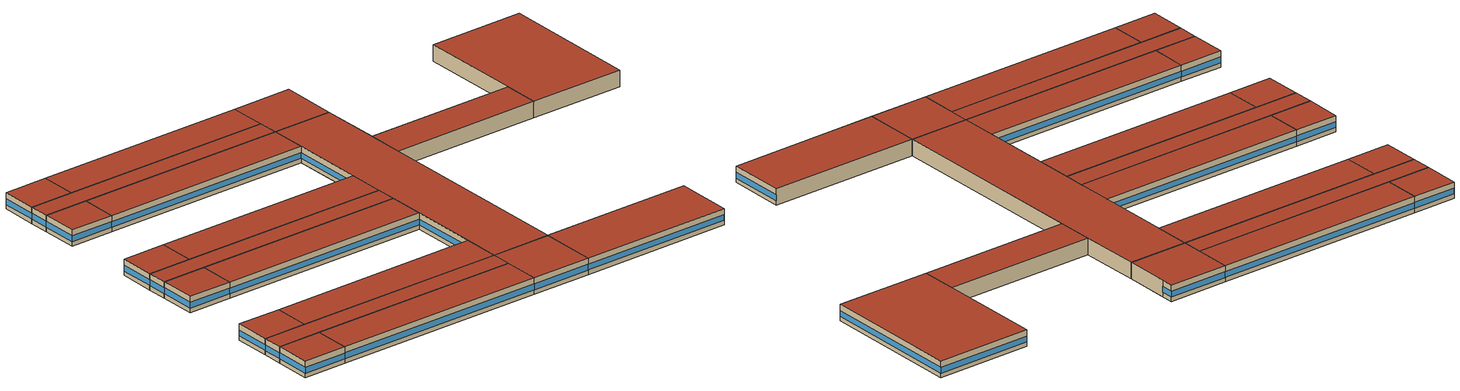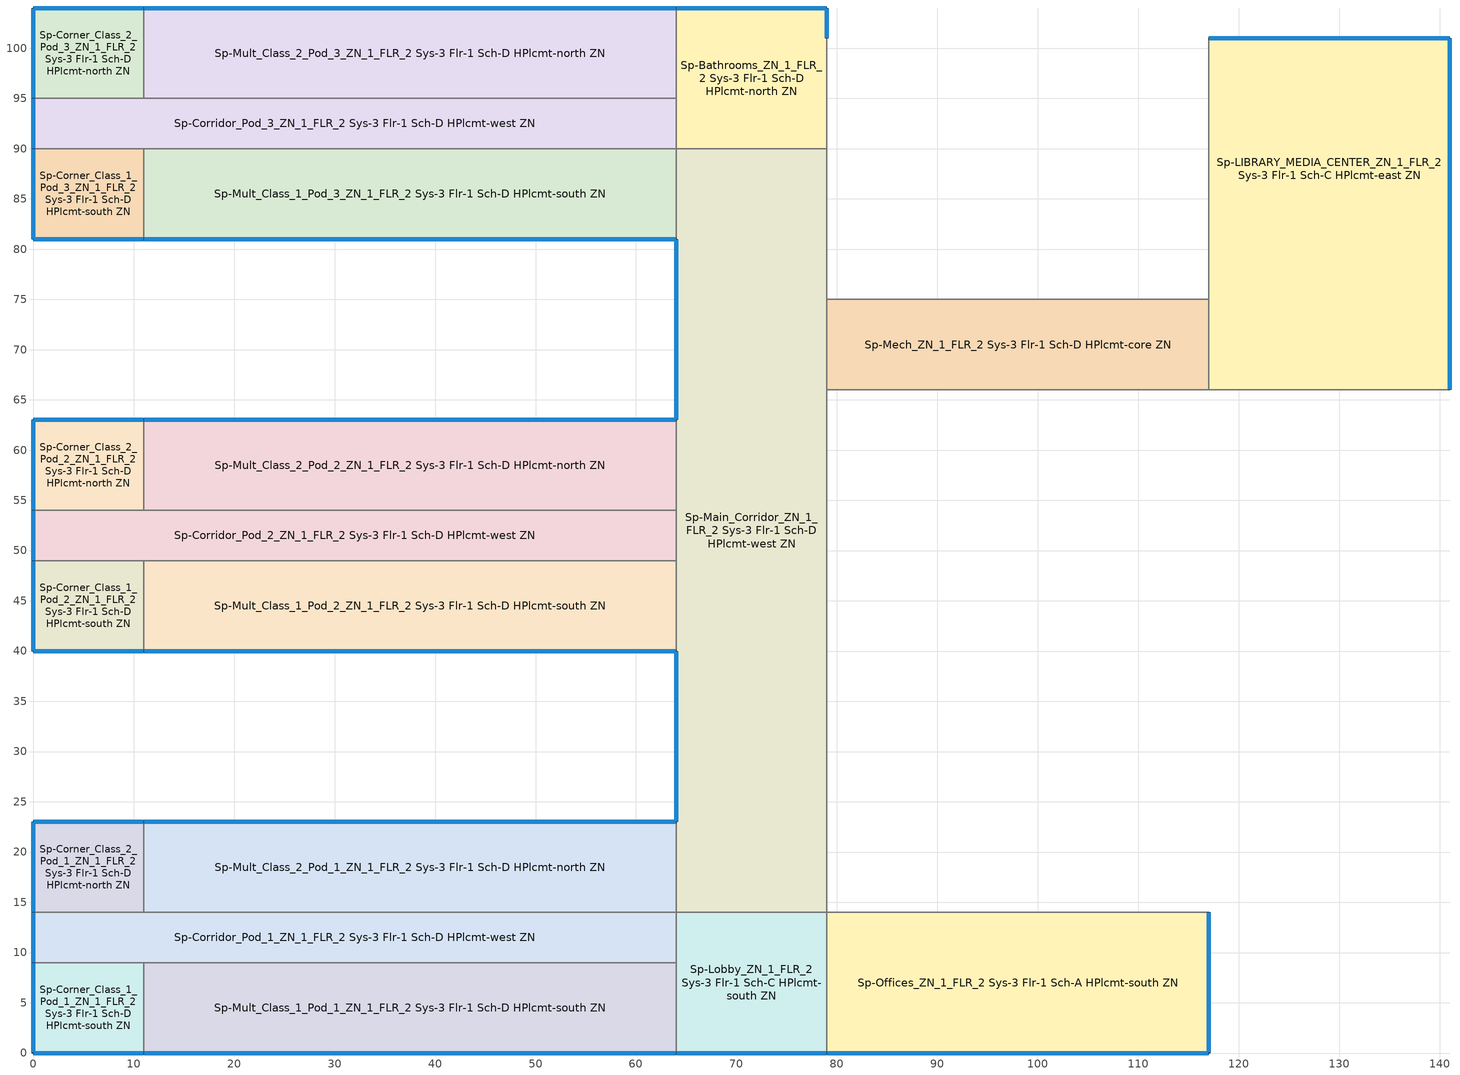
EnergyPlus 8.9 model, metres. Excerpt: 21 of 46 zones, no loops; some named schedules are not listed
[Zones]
Sp-Bathrooms_ZN_1_FLR_2 Sys-3 Flr-1 Sch-D HPlcmt-north ZN
 floor to Sp-Bathrooms_ZN_1_FLR_1 Sys-3 Flr-2 Sch-D HPlcmt-north ZN (Typical Interior Floor): 79,104 79,90 64,90 64,104 z4
 wall outside (Customized opaque construction {c711affb-eac6-4070-b7e2-59765cffb738} to conductance of 0.247): 79,101 79,104 64,104 z4:8
 wall to Sp-Main_Corridor_ZN_1_FLR_2 Sys-3 Flr-1 Sch-D HPlcmt-west ZN (Typical Interior Wall): 64,90 79,90 z4:8
 wall to Sp-Auditorium_ZN_1_FLR_1 Sys-3 Flr-2 Sch-C HPlcmt-north ZN (Typical Interior Wall): 79,90 79,101 z4:8
 wall to Sp-Mult_Class_2_Pod_3_ZN_1_FLR_2 Sys-3 Flr-1 Sch-D HPlcmt-north ZN (Typical Interior Wall): 64,104 64,95 z4:8
 wall to Sp-Corridor_Pod_3_ZN_1_FLR_2 Sys-3 Flr-1 Sch-D HPlcmt-west ZN (Typical Interior Wall): 64,95 64,90 z4:8
 window (Customized Fenestration: cond=0.220 tvis=0.220 tsol=0.232): 79,101.05 79,103.95 z5.1:6.55; 78.95,104 64.05,104 z5.1:6.51
 roof outside (Customized opaque construction {874b2b88-686d-46dd-9a67-86a422acc49c} to conductance of 0.183): 79,90 79,104 64,104 64,90 z8
Sp-Corner_Class_1_Pod_1_ZN_1_FLR_2 Sys-3 Flr-1 Sch-D HPlcmt-south ZN
 floor to Sp-Corner_Class_1_Pod_1_ZN_1_FLR_1 Sys-3 Flr-2 Sch-D HPlcmt-south ZN (Typical Interior Floor): 11,9 11,0 0,0 0,9 z4
 wall outside (Customized opaque construction {c711affb-eac6-4070-b7e2-59765cffb738} to conductance of 0.247): 0,9 0,0 11,0 z4:8
 wall to Sp-Mult_Class_1_Pod_1_ZN_1_FLR_2 Sys-3 Flr-1 Sch-D HPlcmt-south ZN (Typical Interior Wall): 11,0 11,9 z4:8
 wall to Sp-Corridor_Pod_1_ZN_1_FLR_2 Sys-3 Flr-1 Sch-D HPlcmt-west ZN (Typical Interior Wall): 11,9 0,9 z4:8
 window (Customized Fenestration: cond=0.220 tvis=0.220 tsol=0.232): 0.05,0 10.95,0 z5.1:6.51; 0,8.95 0,0.05 z5.1:6.52
 roof outside (Customized opaque construction {874b2b88-686d-46dd-9a67-86a422acc49c} to conductance of 0.183): 11,0 11,9 0,9 0,0 z8
Sp-Corner_Class_1_Pod_2_ZN_1_FLR_2 Sys-3 Flr-1 Sch-D HPlcmt-south ZN
 floor to Sp-Corner_Class_1_Pod_2_ZN_1_FLR_1 Sys-3 Flr-2 Sch-D HPlcmt-south ZN (Typical Interior Floor): 11,49 11,40 0,40 0,49 z4
 wall outside (Customized opaque construction {c711affb-eac6-4070-b7e2-59765cffb738} to conductance of 0.247): 0,49 0,40 11,40 z4:8
 wall to Sp-Mult_Class_1_Pod_2_ZN_1_FLR_2 Sys-3 Flr-1 Sch-D HPlcmt-south ZN (Typical Interior Wall): 11,40 11,49 z4:8
 wall to Sp-Corridor_Pod_2_ZN_1_FLR_2 Sys-3 Flr-1 Sch-D HPlcmt-west ZN (Typical Interior Wall): 11,49 0,49 z4:8
 window (Customized Fenestration: cond=0.220 tvis=0.220 tsol=0.232): 0.05,40 10.95,40 z5.1:6.51; 0,48.95 0,40.05 z5.1:6.52
 roof outside (Customized opaque construction {874b2b88-686d-46dd-9a67-86a422acc49c} to conductance of 0.183): 11,40 11,49 0,49 0,40 z8
Sp-Corner_Class_1_Pod_3_ZN_1_FLR_2 Sys-3 Flr-1 Sch-D HPlcmt-south ZN
 floor to Sp-Corner_Class_1_Pod_3_ZN_1_FLR_1 Sys-3 Flr-2 Sch-D HPlcmt-south ZN (Typical Interior Floor): 11,90 11,81 0,81 0,90 z4
 wall outside (Customized opaque construction {c711affb-eac6-4070-b7e2-59765cffb738} to conductance of 0.247): 0,90 0,81 11,81 z4:8
 wall to Sp-Mult_Class_1_Pod_3_ZN_1_FLR_2 Sys-3 Flr-1 Sch-D HPlcmt-south ZN (Typical Interior Wall): 11,81 11,90 z4:8
 wall to Sp-Corridor_Pod_3_ZN_1_FLR_2 Sys-3 Flr-1 Sch-D HPlcmt-west ZN (Typical Interior Wall): 11,90 0,90 z4:8
 window (Customized Fenestration: cond=0.220 tvis=0.220 tsol=0.232): 0.05,81 10.95,81 z5.1:6.51; 0,89.95 0,81.05 z5.1:6.52
 roof outside (Customized opaque construction {874b2b88-686d-46dd-9a67-86a422acc49c} to conductance of 0.183): 11,81 11,90 0,90 0,81 z8
Sp-Corner_Class_2_Pod_1_ZN_1_FLR_2 Sys-3 Flr-1 Sch-D HPlcmt-north ZN
 floor to Sp-Corner_Class_2_Pod_1_ZN_1_FLR_1 Sys-3 Flr-2 Sch-D HPlcmt-north ZN (Typical Interior Floor): 11,23 11,14 0,14 0,23 z4
 wall outside (Customized opaque construction {c711affb-eac6-4070-b7e2-59765cffb738} to conductance of 0.247): 11,23 0,23 0,14 z4:8
 wall to Sp-Corridor_Pod_1_ZN_1_FLR_2 Sys-3 Flr-1 Sch-D HPlcmt-west ZN (Typical Interior Wall): 0,14 11,14 z4:8
 wall to Sp-Mult_Class_2_Pod_1_ZN_1_FLR_2 Sys-3 Flr-1 Sch-D HPlcmt-north ZN (Typical Interior Wall): 11,14 11,23 z4:8
 window (Customized Fenestration: cond=0.220 tvis=0.220 tsol=0.232): 10.95,23 0.05,23 z5.1:6.51; 0,22.95 0,14.05 z5.1:6.52
 roof outside (Customized opaque construction {874b2b88-686d-46dd-9a67-86a422acc49c} to conductance of 0.183): 11,14 11,23 0,23 0,14 z8
Sp-Corner_Class_2_Pod_2_ZN_1_FLR_2 Sys-3 Flr-1 Sch-D HPlcmt-north ZN
 floor to Sp-Corner_Class_2_Pod_2_ZN_1_FLR_1 Sys-3 Flr-2 Sch-D HPlcmt-north ZN (Typical Interior Floor): 11,63 11,54 0,54 0,63 z4
 wall outside (Customized opaque construction {c711affb-eac6-4070-b7e2-59765cffb738} to conductance of 0.247): 11,63 0,63 0,54 z4:8
 wall to Sp-Corridor_Pod_2_ZN_1_FLR_2 Sys-3 Flr-1 Sch-D HPlcmt-west ZN (Typical Interior Wall): 0,54 11,54 z4:8
 wall to Sp-Mult_Class_2_Pod_2_ZN_1_FLR_2 Sys-3 Flr-1 Sch-D HPlcmt-north ZN (Typical Interior Wall): 11,54 11,63 z4:8
 window (Customized Fenestration: cond=0.220 tvis=0.220 tsol=0.232): 10.95,63 0.05,63 z5.1:6.51; 0,62.95 0,54.05 z5.1:6.52
 roof outside (Customized opaque construction {874b2b88-686d-46dd-9a67-86a422acc49c} to conductance of 0.183): 11,54 11,63 0,63 0,54 z8
Sp-Corner_Class_2_Pod_3_ZN_1_FLR_2 Sys-3 Flr-1 Sch-D HPlcmt-north ZN
 floor to Sp-Corner_Class_2_Pod_3_ZN_1_FLR_1 Sys-3 Flr-2 Sch-D HPlcmt-north ZN (Typical Interior Floor): 11,104 11,95 0,95 0,104 z4
 wall outside (Customized opaque construction {c711affb-eac6-4070-b7e2-59765cffb738} to conductance of 0.247): 11,104 0,104 0,95 z4:8
 wall to Sp-Corridor_Pod_3_ZN_1_FLR_2 Sys-3 Flr-1 Sch-D HPlcmt-west ZN (Typical Interior Wall): 0,95 11,95 z4:8
 wall to Sp-Mult_Class_2_Pod_3_ZN_1_FLR_2 Sys-3 Flr-1 Sch-D HPlcmt-north ZN (Typical Interior Wall): 11,95 11,104 z4:8
 window (Customized Fenestration: cond=0.220 tvis=0.220 tsol=0.232): 10.95,104 0.05,104 z5.1:6.51; 0,103.95 0,95.05 z5.1:6.52
 roof outside (Customized opaque construction {874b2b88-686d-46dd-9a67-86a422acc49c} to conductance of 0.183): 11,95 11,104 0,104 0,95 z8
Sp-Corridor_Pod_1_ZN_1_FLR_2 Sys-3 Flr-1 Sch-D HPlcmt-west ZN
 floor to Sp-Corridor_Pod_1_ZN_1_FLR_1 Sys-3 Flr-2 Sch-D HPlcmt-west ZN (Typical Interior Floor): 64,14 64,9 0,9 0,14 z4
 wall outside (Customized opaque construction {c711affb-eac6-4070-b7e2-59765cffb738} to conductance of 0.247): 0,14 0,9 z4:8
 wall to Sp-Mult_Class_1_Pod_1_ZN_1_FLR_2 Sys-3 Flr-1 Sch-D HPlcmt-south ZN (Typical Interior Wall): 11,9 64,9 z4:8
 wall to Sp-Lobby_ZN_1_FLR_2 Sys-3 Flr-1 Sch-C HPlcmt-south ZN (Typical Interior Wall): 64,9 64,14 z4:8
 wall to Sp-Mult_Class_2_Pod_1_ZN_1_FLR_2 Sys-3 Flr-1 Sch-D HPlcmt-north ZN (Typical Interior Wall): 64,14 11,14 z4:8
 window (Customized Fenestration: cond=0.220 tvis=0.220 tsol=0.232): 0,13.95 0,9.05 z5.1:6.53
 roof outside (Customized opaque construction {874b2b88-686d-46dd-9a67-86a422acc49c} to conductance of 0.183): 64,9 64,14 0,14 0,9 z8
Sp-Corridor_Pod_2_ZN_1_FLR_2 Sys-3 Flr-1 Sch-D HPlcmt-west ZN
 floor to Sp-Corridor_Pod_2_ZN_1_FLR_1 Sys-3 Flr-2 Sch-D HPlcmt-west ZN (Typical Interior Floor): 64,54 64,49 0,49 0,54 z4
 wall outside (Customized opaque construction {c711affb-eac6-4070-b7e2-59765cffb738} to conductance of 0.247): 0,54 0,49 z4:8
 wall to Sp-Mult_Class_1_Pod_2_ZN_1_FLR_2 Sys-3 Flr-1 Sch-D HPlcmt-south ZN (Typical Interior Wall): 11,49 64,49 z4:8
 wall to Sp-Main_Corridor_ZN_1_FLR_2 Sys-3 Flr-1 Sch-D HPlcmt-west ZN (Typical Interior Wall): 64,49 64,54 z4:8
 wall to Sp-Mult_Class_2_Pod_2_ZN_1_FLR_2 Sys-3 Flr-1 Sch-D HPlcmt-north ZN (Typical Interior Wall): 64,54 11,54 z4:8
 window (Customized Fenestration: cond=0.220 tvis=0.220 tsol=0.232): 0,53.95 0,49.05 z5.1:6.53
 roof outside (Customized opaque construction {874b2b88-686d-46dd-9a67-86a422acc49c} to conductance of 0.183): 64,49 64,54 0,54 0,49 z8
Sp-Corridor_Pod_3_ZN_1_FLR_2 Sys-3 Flr-1 Sch-D HPlcmt-west ZN
 floor to Sp-Corridor_Pod_3_ZN_1_FLR_1 Sys-3 Flr-2 Sch-D HPlcmt-west ZN (Typical Interior Floor): 64,95 64,90 0,90 0,95 z4
 wall outside (Customized opaque construction {c711affb-eac6-4070-b7e2-59765cffb738} to conductance of 0.247): 0,95 0,90 z4:8
 wall to Sp-Mult_Class_1_Pod_3_ZN_1_FLR_2 Sys-3 Flr-1 Sch-D HPlcmt-south ZN (Typical Interior Wall): 11,90 64,90 z4:8
 wall to Sp-Mult_Class_2_Pod_3_ZN_1_FLR_2 Sys-3 Flr-1 Sch-D HPlcmt-north ZN (Typical Interior Wall): 64,95 11,95 z4:8
 window (Customized Fenestration: cond=0.220 tvis=0.220 tsol=0.232): 0,94.95 0,90.05 z5.1:6.53
 roof outside (Customized opaque construction {874b2b88-686d-46dd-9a67-86a422acc49c} to conductance of 0.183): 64,90 64,95 0,95 0,90 z8
Sp-LIBRARY_MEDIA_CENTER_ZN_1_FLR_2 Sys-3 Flr-1 Sch-C HPlcmt-east ZN
 floor to Sp-Kitchen_ZN_1_FLR_1 Sys-3 Flr-2 Sch-B HPlcmt-east ZN (Typical Interior Floor): 141,75 141,66 117,66 117,75 z4
 floor to Sp-Cafeteria_ZN_1_FLR_1 Sys-3 Flr-2 Sch-C HPlcmt-east ZN (Typical Interior Floor): 141,101 141,75 117,75 117,101 z4
 wall outside (Customized opaque construction {c711affb-eac6-4070-b7e2-59765cffb738} to conductance of 0.247): 141,66 141,101 117,101 z4:8
 wall to Sp-Aux_Gym_ZN_1_FLR_1 Sys-3 Flr-2 Sch-B HPlcmt-east ZN (Typical Interior Wall): 117,66 141,66 z4:8
 wall to Sp-Mech_ZN_1_FLR_2 Sys-3 Flr-1 Sch-D HPlcmt-core ZN (Typical Interior Wall): 117,75 117,66 z4:8
 wall to Sp-Auditorium_ZN_1_FLR_1 Sys-3 Flr-2 Sch-C HPlcmt-north ZN (Typical Interior Wall): 117,101 117,75 z4:8
 window (Customized Fenestration: cond=0.220 tvis=0.220 tsol=0.232): 141,66.05 141,100.95 z5.1:6.5; 140.95,101 117.05,101 z5.1:6.51
 roof outside (Customized opaque construction {874b2b88-686d-46dd-9a67-86a422acc49c} to conductance of 0.183): 141,66 141,101 117,101 117,66 z8
Sp-Lobby_ZN_1_FLR_2 Sys-3 Flr-1 Sch-C HPlcmt-south ZN
 floor to Sp-Lobby_ZN_1_FLR_1 Sys-3 Flr-2 Sch-C HPlcmt-south ZN (Typical Interior Floor): 79,14 79,0 64,0 64,14 z4
 wall outside (Customized opaque construction {c711affb-eac6-4070-b7e2-59765cffb738} to conductance of 0.247): 64,0 79,0 z4:8
 wall to Sp-Offices_ZN_1_FLR_2 Sys-3 Flr-1 Sch-A HPlcmt-south ZN (Typical Interior Wall): 79,0 79,14 z4:8
 wall to Sp-Main_Corridor_ZN_1_FLR_2 Sys-3 Flr-1 Sch-D HPlcmt-west ZN (Typical Interior Wall): 79,14 64,14 z4:8
 wall to Sp-Mult_Class_1_Pod_1_ZN_1_FLR_2 Sys-3 Flr-1 Sch-D HPlcmt-south ZN (Typical Interior Wall): 64,9 64,0 z4:8
 window (Customized Fenestration: cond=0.220 tvis=0.220 tsol=0.232): 64.05,0 78.95,0 z5.1:6.51
 roof outside (Customized opaque construction {874b2b88-686d-46dd-9a67-86a422acc49c} to conductance of 0.183): 79,0 79,14 64,14 64,0 z8
Sp-Main_Corridor_ZN_1_FLR_2 Sys-3 Flr-1 Sch-D HPlcmt-west ZN
 floor to Sp-Main_Corridor_ZN_1_FLR_1 Sys-3 Flr-2 Sch-D HPlcmt-west ZN (Typical Interior Floor): 79,90 79,14 64,14 64,90 z4
 wall outside (Customized opaque construction {c711affb-eac6-4070-b7e2-59765cffb738} to conductance of 0.247): 64,40 64,23 / 64,81 64,63 z4:8
 wall to Sp-Mult_Class_1_Pod_2_ZN_1_FLR_2 Sys-3 Flr-1 Sch-D HPlcmt-south ZN (Typical Interior Wall): 64,49 64,40 z4:8
 wall to Sp-Mult_Class_2_Pod_1_ZN_1_FLR_2 Sys-3 Flr-1 Sch-D HPlcmt-north ZN (Typical Interior Wall): 64,23 64,14 z4:8
 wall to Sp-Gym_ZN_1_FLR_1 Sys-3 Flr-2 Sch-B HPlcmt-core ZN (Typical Interior Wall): 79,14 79,66 z4:8
 wall to Sp-Mech_ZN_1_FLR_2 Sys-3 Flr-1 Sch-D HPlcmt-core ZN (Typical Interior Wall): 79,66 79,75 z4:8
 wall to Sp-Auditorium_ZN_1_FLR_1 Sys-3 Flr-2 Sch-C HPlcmt-north ZN (Typical Interior Wall): 79,75 79,90 z4:8
 wall to Sp-Mult_Class_1_Pod_3_ZN_1_FLR_2 Sys-3 Flr-1 Sch-D HPlcmt-south ZN (Typical Interior Wall): 64,90 64,81 z4:8
 wall to Sp-Mult_Class_2_Pod_2_ZN_1_FLR_2 Sys-3 Flr-1 Sch-D HPlcmt-north ZN (Typical Interior Wall): 64,63 64,54 z4:8
 window (Customized Fenestration: cond=0.220 tvis=0.220 tsol=0.232): 64,39.95 64,23.05 / 64,80.95 64,63.05 z5.1:6.51
 roof outside (Customized opaque construction {874b2b88-686d-46dd-9a67-86a422acc49c} to conductance of 0.183): 79,14 79,90 64,90 64,14 z8
Sp-Mech_ZN_1_FLR_2 Sys-3 Flr-1 Sch-D HPlcmt-core ZN
 floor to Sp-Mech_ZN_1_FLR_1 Sys-3 Flr-2 Sch-D HPlcmt-core ZN (Typical Interior Floor): 117,75 117,66 79,66 79,75 z4
 wall to Sp-Gym_ZN_1_FLR_1 Sys-3 Flr-2 Sch-B HPlcmt-core ZN (Typical Interior Wall): 79,66 117,66 z4:8
 wall to Sp-Auditorium_ZN_1_FLR_1 Sys-3 Flr-2 Sch-C HPlcmt-north ZN (Typical Interior Wall): 117,75 79,75 z4:8
 roof outside (Customized opaque construction {874b2b88-686d-46dd-9a67-86a422acc49c} to conductance of 0.183): 117,66 117,75 79,75 79,66 z8
Sp-Mult_Class_1_Pod_1_ZN_1_FLR_2 Sys-3 Flr-1 Sch-D HPlcmt-south ZN
 floor to Sp-Mult_Class_1_Pod_1_ZN_1_FLR_1 Sys-3 Flr-2 Sch-D HPlcmt-south ZN (Typical Interior Floor): 64,9 64,0 11,0 11,9 z4
 wall outside (Customized opaque construction {c711affb-eac6-4070-b7e2-59765cffb738} to conductance of 0.247): 11,0 64,0 z4:8
 window (Customized Fenestration: cond=0.220 tvis=0.220 tsol=0.232): 11.05,0 63.95,0 z5.1:6.5
 roof outside (Customized opaque construction {874b2b88-686d-46dd-9a67-86a422acc49c} to conductance of 0.183): 64,0 64,9 11,9 11,0 z8
Sp-Mult_Class_1_Pod_2_ZN_1_FLR_2 Sys-3 Flr-1 Sch-D HPlcmt-south ZN
 floor to Sp-Mult_Class_1_Pod_2_ZN_1_FLR_1 Sys-3 Flr-2 Sch-D HPlcmt-south ZN (Typical Interior Floor): 64,49 64,40 11,40 11,49 z4
 wall outside (Customized opaque construction {c711affb-eac6-4070-b7e2-59765cffb738} to conductance of 0.247): 11,40 64,40 z4:8
 window (Customized Fenestration: cond=0.220 tvis=0.220 tsol=0.232): 11.05,40 63.95,40 z5.1:6.5
 roof outside (Customized opaque construction {874b2b88-686d-46dd-9a67-86a422acc49c} to conductance of 0.183): 64,40 64,49 11,49 11,40 z8
Sp-Mult_Class_1_Pod_3_ZN_1_FLR_2 Sys-3 Flr-1 Sch-D HPlcmt-south ZN
 floor to Sp-Mult_Class_1_Pod_3_ZN_1_FLR_1 Sys-3 Flr-2 Sch-D HPlcmt-south ZN (Typical Interior Floor): 64,90 64,81 11,81 11,90 z4
 wall outside (Customized opaque construction {c711affb-eac6-4070-b7e2-59765cffb738} to conductance of 0.247): 11,81 64,81 z4:8
 window (Customized Fenestration: cond=0.220 tvis=0.220 tsol=0.232): 11.05,81 63.95,81 z5.1:6.5
 roof outside (Customized opaque construction {874b2b88-686d-46dd-9a67-86a422acc49c} to conductance of 0.183): 64,81 64,90 11,90 11,81 z8
Sp-Mult_Class_2_Pod_1_ZN_1_FLR_2 Sys-3 Flr-1 Sch-D HPlcmt-north ZN
 floor to Sp-Mult_Class_2_Pod_1_ZN_1_FLR_1 Sys-3 Flr-2 Sch-D HPlcmt-north ZN (Typical Interior Floor): 64,23 64,14 11,14 11,23 z4
 wall outside (Customized opaque construction {c711affb-eac6-4070-b7e2-59765cffb738} to conductance of 0.247): 64,23 11,23 z4:8
 window (Customized Fenestration: cond=0.220 tvis=0.220 tsol=0.232): 63.95,23 11.05,23 z5.1:6.5
 roof outside (Customized opaque construction {874b2b88-686d-46dd-9a67-86a422acc49c} to conductance of 0.183): 64,14 64,23 11,23 11,14 z8
Sp-Mult_Class_2_Pod_2_ZN_1_FLR_2 Sys-3 Flr-1 Sch-D HPlcmt-north ZN
 floor to Sp-Mult_Class_2_Pod_2_ZN_1_FLR_1 Sys-3 Flr-2 Sch-D HPlcmt-north ZN (Typical Interior Floor): 64,63 64,54 11,54 11,63 z4
 wall outside (Customized opaque construction {c711affb-eac6-4070-b7e2-59765cffb738} to conductance of 0.247): 64,63 11,63 z4:8
 window (Customized Fenestration: cond=0.220 tvis=0.220 tsol=0.232): 63.95,63 11.05,63 z5.1:6.5
 roof outside (Customized opaque construction {874b2b88-686d-46dd-9a67-86a422acc49c} to conductance of 0.183): 64,54 64,63 11,63 11,54 z8
Sp-Mult_Class_2_Pod_3_ZN_1_FLR_2 Sys-3 Flr-1 Sch-D HPlcmt-north ZN
 floor to Sp-Mult_Class_2_Pod_3_ZN_1_FLR_1 Sys-3 Flr-2 Sch-D HPlcmt-north ZN (Typical Interior Floor): 64,104 64,95 11,95 11,104 z4
 wall outside (Customized opaque construction {c711affb-eac6-4070-b7e2-59765cffb738} to conductance of 0.247): 64,104 11,104 z4:8
 window (Customized Fenestration: cond=0.220 tvis=0.220 tsol=0.232): 63.95,104 11.05,104 z5.1:6.5
 roof outside (Customized opaque construction {874b2b88-686d-46dd-9a67-86a422acc49c} to conductance of 0.183): 64,95 64,104 11,104 11,95 z8
Sp-Offices_ZN_1_FLR_2 Sys-3 Flr-1 Sch-A HPlcmt-south ZN
 floor to Sp-Offices_ZN_1_FLR_1 Sys-3 Flr-2 Sch-A HPlcmt-south ZN (Typical Interior Floor): 117,14 117,0 79,0 79,14 z4
 wall outside (Customized opaque construction {c711affb-eac6-4070-b7e2-59765cffb738} to conductance of 0.247): 79,0 117,0 117,14 z4:8
 wall to Sp-Gym_ZN_1_FLR_1 Sys-3 Flr-2 Sch-B HPlcmt-core ZN (Typical Interior Wall): 117,14 79,14 z4:8
 window (Customized Fenestration: cond=0.220 tvis=0.220 tsol=0.232): 79.05,0 116.95,0 z5.1:6.5; 117,0.05 117,13.95 z5.1:6.51
 roof outside (Customized opaque construction {874b2b88-686d-46dd-9a67-86a422acc49c} to conductance of 0.183): 117,0 117,14 79,14 79,0 z8
[Building]
NECB 2011-SecondarySchool-NECB HDD Method-CAN_PQ_Montreal.Intl.AP.716270_CWEC.epw created: 2017-06-30 16:24:46 +0000: North Axis {deg}=0; Terrain=City; Loads Convergence Tolerance Value=0.04; Temperature Convergence Tolerance Value {deltaC}=0.2; Solar Distribution=FullInteriorAndExterior; Maximum Number of Warmup Days=25; Minimum Number of Warmup Days=6
[Site:Location]
Montreal-Trudeau Intl AP: Latitude {deg}=45.471; Longitude {deg}=-73.741; Time Zone {hr}=-5; Elevation {m}=36
[SizingPeriod:DesignDay] Day of Month=21; Dry-Bulb Temperature Range Modifier Type=DefaultMultipliers; Humidity Condition Type=Wetbulb; Barometric Pressure {Pa}=100893; Rain Indicator=No; Snow Indicator=No; Daylight Saving Time Indicator=No
Name | Month | Day Type | Maximum Dry-Bulb Temperature {C} | Daily Dry-Bulb Temperature Range {deltaC} | Wetbulb or DewPoint at Maximum Dry-Bulb {C} | Wind Speed {m/s} | Wind Direction {deg} | Solar Model Indicator | ASHRAE Clear Sky Optical Depth for Beam Irradiance (taub) | ASHRAE Clear Sky Optical Depth for Diffuse Irradiance (taud) | Sky Clearness
Montreal Int'l Ann Clg .4% Condns DB=>MWB | 7 | SummerDesignDay | 30 | 9.3 | 22.1 | 4.9 | 220 | ASHRAETau | 0.465 | 1.966
Montreal Int'l Ann Clg .4% Condns WB=>MDB | 7 | SummerDesignDay | 28.1 | 9.3 | 23.2 | 4.9 | 220 | ASHRAETau | 0.465 | 1.966
Montreal Int'l Ann Htg 99.6% Condns DB | 1 | WinterDesignDay | -23.7 | 0 | -23.7 | 3.9 | 260 | ASHRAEClearSky |  |  | 0
[Site:GroundTemperature:BuildingSurface]
19.527, 19.502, 19.536, 19.598, 20.002, 21.64, 22.225, 22.375, 21.449, 20.121, 19.802, 19.633
[Site:WaterMainsTemperature]
Calculation Method=Correlation; Annual Average Outdoor Air Temperature {C}=6.25; Maximum Difference In Monthly Average Outdoor Air Temperatures {deltaC}=30.2
[Material] Thermal Absorptance=0.9
Name | Roughness | Thickness {m} | Conductivity {W/m-K} | Density {kg/m3} | Specific Heat {J/kg-K} | Solar Absorptance | Visible Absorptance
1/2IN Gypsum 1 | Smooth | 0.0127 | 0.16 | 784.9 | 830 | 0.4 | 0.4
100mm Normalweight concrete floor | MediumSmooth | 0.1016 | 2.31 | 2322 | 832 | 0.7 | 0.7
1IN Stucco 1 | Smooth | 0.0253 | 0.6918 | 1858 | 837 | 0.7 | 0.92
8IN CONCRETE HW RefBldg 1 | Rough | 0.2032 | 1.311 | 2240 | 836.8 | 0.7 | 0.7
G01 13mm gypsum board | Smooth | 0.0127 | 0.16 | 800 | 1090 | 0.7 | 0.5
Metal Roof Surface 1 | Smooth | 0.0008 | 45.28 | 7824 | 500 | 0.7 | 0.7
[Material:NoMass] Thermal Absorptance=0.9; Solar Absorptance=0.7
Name | Roughness | Thermal Resistance {m2-K/W} | Visible Absorptance
CP02 CARPET PAD | VeryRough | 0.21648 | 0.8
Typical Insulation R-10.11 1 | Smooth | 3.77764 | 0.7
Typical Insulation R-19.63 1 | Smooth | 5.46446 | 0.7
[WindowMaterial:SimpleGlazingSystem]
Customized Fenestration:: cond=0.220 tvis=0.220 tsol=0.232: U-Factor {W/m2-K}=2.2; Solar Heat Gain Coefficient=0.6; Visible Transmittance=0.21
[Construction]
Customized Fenestration: cond=0.220 tvis=0.220 tsol=0.232: Customized Fenestration:: cond=0.220 tvis=0.220 tsol=0.232
Customized opaque construction {874b2b88-686d-46dd-9a67-86a422acc49c} to conductance of 0.183: Metal Roof Surface 1, Typical Insulation R-19.63 1
Customized opaque construction {c711affb-eac6-4070-b7e2-59765cffb738} to conductance of 0.247: 1IN Stucco 1, 8IN CONCRETE HW RefBldg 1, Typical Insulation R-10.11 1, 1/2IN Gypsum 1
Typical Interior Floor: 100mm Normalweight concrete floor, CP02 CARPET PAD
Typical Interior Wall: G01 13mm gypsum board, G01 13mm gypsum board
[Zone] Part of Total Floor Area=Yes
Sp-Bathrooms_ZN_1_FLR_2 Sys-3 Flr-1 Sch-D HPlcmt-north ZN; Sp-Corner_Class_1_Pod_1_ZN_1_FLR_2 Sys-3 Flr-1 Sch-D HPlcmt-south ZN; Sp-Corner_Class_1_Pod_2_ZN_1_FLR_2 Sys-3 Flr-1 Sch-D HPlcmt-south ZN; Sp-Corner_Class_1_Pod_3_ZN_1_FLR_2 Sys-3 Flr-1 Sch-D HPlcmt-south ZN; Sp-Corner_Class_2_Pod_1_ZN_1_FLR_2 Sys-3 Flr-1 Sch-D HPlcmt-north ZN; Sp-Corner_Class_2_Pod_2_ZN_1_FLR_2 Sys-3 Flr-1 Sch-D HPlcmt-north ZN; Sp-Corner_Class_2_Pod_3_ZN_1_FLR_2 Sys-3 Flr-1 Sch-D HPlcmt-north ZN; Sp-Corridor_Pod_1_ZN_1_FLR_2 Sys-3 Flr-1 Sch-D HPlcmt-west ZN; Sp-Corridor_Pod_2_ZN_1_FLR_2 Sys-3 Flr-1 Sch-D HPlcmt-west ZN; Sp-Corridor_Pod_3_ZN_1_FLR_2 Sys-3 Flr-1 Sch-D HPlcmt-west ZN; Sp-LIBRARY_MEDIA_CENTER_ZN_1_FLR_2 Sys-3 Flr-1 Sch-C HPlcmt-east ZN; Sp-Lobby_ZN_1_FLR_2 Sys-3 Flr-1 Sch-C HPlcmt-south ZN; Sp-Main_Corridor_ZN_1_FLR_2 Sys-3 Flr-1 Sch-D HPlcmt-west ZN; Sp-Mech_ZN_1_FLR_2 Sys-3 Flr-1 Sch-D HPlcmt-core ZN; Sp-Mult_Class_1_Pod_1_ZN_1_FLR_2 Sys-3 Flr-1 Sch-D HPlcmt-south ZN; Sp-Mult_Class_1_Pod_2_ZN_1_FLR_2 Sys-3 Flr-1 Sch-D HPlcmt-south ZN; Sp-Mult_Class_1_Pod_3_ZN_1_FLR_2 Sys-3 Flr-1 Sch-D HPlcmt-south ZN; Sp-Mult_Class_2_Pod_1_ZN_1_FLR_2 Sys-3 Flr-1 Sch-D HPlcmt-north ZN; Sp-Mult_Class_2_Pod_2_ZN_1_FLR_2 Sys-3 Flr-1 Sch-D HPlcmt-north ZN; Sp-Mult_Class_2_Pod_3_ZN_1_FLR_2 Sys-3 Flr-1 Sch-D HPlcmt-north ZN; Sp-Offices_ZN_1_FLR_2 Sys-3 Flr-1 Sch-A HPlcmt-south ZN
[ZoneInfiltration:DesignFlowRate] Schedule=Always On Discrete; Design Flow Rate Calculation Method=Flow/ExteriorArea; Flow per Exterior Surface Area {m3/s-m2}=0.00025; Constant Term Coefficient=0; Temperature Term Coefficient=0; Velocity Term Coefficient=0.224; Velocity Squared Term Coefficient=0
Name | Zone or ZoneList
Bathrooms_ZN_1_FLR_2 Infiltration | Sp-Bathrooms_ZN_1_FLR_2 Sys-3 Flr-1 Sch-D HPlcmt-north ZN
Corner_Class_1_Pod_1_ZN_1_FLR_2 Infiltration | Sp-Corner_Class_1_Pod_1_ZN_1_FLR_2 Sys-3 Flr-1 Sch-D HPlcmt-south ZN
Corner_Class_1_Pod_2_ZN_1_FLR_2 Infiltration | Sp-Corner_Class_1_Pod_2_ZN_1_FLR_2 Sys-3 Flr-1 Sch-D HPlcmt-south ZN
Corner_Class_1_Pod_3_ZN_1_FLR_2 Infiltration | Sp-Corner_Class_1_Pod_3_ZN_1_FLR_2 Sys-3 Flr-1 Sch-D HPlcmt-south ZN
Corner_Class_2_Pod_1_ZN_1_FLR_2 Infiltration | Sp-Corner_Class_2_Pod_1_ZN_1_FLR_2 Sys-3 Flr-1 Sch-D HPlcmt-north ZN
Corner_Class_2_Pod_2_ZN_1_FLR_2 Infiltration | Sp-Corner_Class_2_Pod_2_ZN_1_FLR_2 Sys-3 Flr-1 Sch-D HPlcmt-north ZN
Corner_Class_2_Pod_3_ZN_1_FLR_2 Infiltration | Sp-Corner_Class_2_Pod_3_ZN_1_FLR_2 Sys-3 Flr-1 Sch-D HPlcmt-north ZN
Corridor_Pod_1_ZN_1_FLR_2 Infiltration | Sp-Corridor_Pod_1_ZN_1_FLR_2 Sys-3 Flr-1 Sch-D HPlcmt-west ZN
Corridor_Pod_2_ZN_1_FLR_2 Infiltration | Sp-Corridor_Pod_2_ZN_1_FLR_2 Sys-3 Flr-1 Sch-D HPlcmt-west ZN
Corridor_Pod_3_ZN_1_FLR_2 Infiltration | Sp-Corridor_Pod_3_ZN_1_FLR_2 Sys-3 Flr-1 Sch-D HPlcmt-west ZN
LIBRARY_MEDIA_CENTER_ZN_1_FLR_2 Infiltration | Sp-LIBRARY_MEDIA_CENTER_ZN_1_FLR_2 Sys-3 Flr-1 Sch-C HPlcmt-east ZN
Lobby_ZN_1_FLR_2 Infiltration | Sp-Lobby_ZN_1_FLR_2 Sys-3 Flr-1 Sch-C HPlcmt-south ZN
Main_Corridor_ZN_1_FLR_2 Infiltration | Sp-Main_Corridor_ZN_1_FLR_2 Sys-3 Flr-1 Sch-D HPlcmt-west ZN
Mech_ZN_1_FLR_2 Infiltration | Sp-Mech_ZN_1_FLR_2 Sys-3 Flr-1 Sch-D HPlcmt-core ZN
Mult_Class_1_Pod_1_ZN_1_FLR_2 Infiltration | Sp-Mult_Class_1_Pod_1_ZN_1_FLR_2 Sys-3 Flr-1 Sch-D HPlcmt-south ZN
Mult_Class_1_Pod_2_ZN_1_FLR_2 Infiltration | Sp-Mult_Class_1_Pod_2_ZN_1_FLR_2 Sys-3 Flr-1 Sch-D HPlcmt-south ZN
Mult_Class_1_Pod_3_ZN_1_FLR_2 Infiltration | Sp-Mult_Class_1_Pod_3_ZN_1_FLR_2 Sys-3 Flr-1 Sch-D HPlcmt-south ZN
Mult_Class_2_Pod_1_ZN_1_FLR_2 Infiltration | Sp-Mult_Class_2_Pod_1_ZN_1_FLR_2 Sys-3 Flr-1 Sch-D HPlcmt-north ZN
Mult_Class_2_Pod_2_ZN_1_FLR_2 Infiltration | Sp-Mult_Class_2_Pod_2_ZN_1_FLR_2 Sys-3 Flr-1 Sch-D HPlcmt-north ZN
Mult_Class_2_Pod_3_ZN_1_FLR_2 Infiltration | Sp-Mult_Class_2_Pod_3_ZN_1_FLR_2 Sys-3 Flr-1 Sch-D HPlcmt-north ZN
Offices_ZN_1_FLR_2 Infiltration | Sp-Offices_ZN_1_FLR_2 Sys-3 Flr-1 Sch-A HPlcmt-south ZN
[AvailabilityManager:NightCycle] Applicability Schedule=Always On Discrete; Control Type=CycleOnAny; Thermostat Tolerance {deltaC}=1; Cycling Run Time Control Type=FixedRunTime; Cycling Run Time {s}=3600
Name | Fan Schedule
Availability Manager Night Cycle 27 | Sp-Lobby_ZN_1_FLR_2 Sys-3 Flr-1 Sch-C HPlcmt-south ZN NECB System 3 PSZ Occ Sch
Availability Manager Night Cycle 28 | Sp-Main_Corridor_ZN_1_FLR_1 Sys-3 Flr-2 Sch-D HPlcmt-west ZN NECB System 3 PSZ Occ Sch
Availability Manager Night Cycle 29 | Sp-Main_Corridor_ZN_1_FLR_2 Sys-3 Flr-1 Sch-D HPlcmt-west ZN NECB System 3 PSZ Occ Sch
Availability Manager Night Cycle 30 | Sp-Mech_ZN_1_FLR_1 Sys-3 Flr-2 Sch-D HPlcmt-core ZN NECB System 3 PSZ Occ Sch
Availability Manager Night Cycle 31 | Sp-Mech_ZN_1_FLR_2 Sys-3 Flr-1 Sch-D HPlcmt-core ZN NECB System 3 PSZ Occ Sch
Availability Manager Night Cycle 32 | Sp-Mult_Class_1_Pod_1_ZN_1_FLR_1 Sys-3 Flr-2 Sch-D HPlcmt-south ZN NECB System 3 PSZ Occ Sch
Availability Manager Night Cycle 33 | Sp-Mult_Class_1_Pod_1_ZN_1_FLR_2 Sys-3 Flr-1 Sch-D HPlcmt-south ZN NECB System 3 PSZ Occ Sch
Availability Manager Night Cycle 34 | Sp-Mult_Class_1_Pod_2_ZN_1_FLR_1 Sys-3 Flr-2 Sch-D HPlcmt-south ZN NECB System 3 PSZ Occ Sch
Availability Manager Night Cycle 35 | Sp-Mult_Class_1_Pod_2_ZN_1_FLR_2 Sys-3 Flr-1 Sch-D HPlcmt-south ZN NECB System 3 PSZ Occ Sch
Availability Manager Night Cycle 36 | Sp-Mult_Class_1_Pod_3_ZN_1_FLR_1 Sys-3 Flr-2 Sch-D HPlcmt-south ZN NECB System 3 PSZ Occ Sch
Availability Manager Night Cycle 37 | Sp-Mult_Class_1_Pod_3_ZN_1_FLR_2 Sys-3 Flr-1 Sch-D HPlcmt-south ZN NECB System 3 PSZ Occ Sch
Availability Manager Night Cycle 38 | Sp-Mult_Class_2_Pod_1_ZN_1_FLR_1 Sys-3 Flr-2 Sch-D HPlcmt-north ZN NECB System 3 PSZ Occ Sch
Availability Manager Night Cycle 39 | Sp-Mult_Class_2_Pod_1_ZN_1_FLR_2 Sys-3 Flr-1 Sch-D HPlcmt-north ZN NECB System 3 PSZ Occ Sch
Availability Manager Night Cycle 40 | Sp-Mult_Class_2_Pod_2_ZN_1_FLR_1 Sys-3 Flr-2 Sch-D HPlcmt-north ZN NECB System 3 PSZ Occ Sch
Availability Manager Night Cycle 41 | Sp-Mult_Class_2_Pod_2_ZN_1_FLR_2 Sys-3 Flr-1 Sch-D HPlcmt-north ZN NECB System 3 PSZ Occ Sch
Availability Manager Night Cycle 42 | Sp-Mult_Class_2_Pod_3_ZN_1_FLR_1 Sys-3 Flr-2 Sch-D HPlcmt-north ZN NECB System 3 PSZ Occ Sch
Availability Manager Night Cycle 43 | Sp-Mult_Class_2_Pod_3_ZN_1_FLR_2 Sys-3 Flr-1 Sch-D HPlcmt-north ZN NECB System 3 PSZ Occ Sch
Availability Manager Night Cycle 44 | Sp-Offices_ZN_1_FLR_1 Sys-3 Flr-2 Sch-A HPlcmt-south ZN NECB System 3 PSZ Occ Sch
Availability Manager Night Cycle 45 | Sp-Offices_ZN_1_FLR_2 Sys-3 Flr-1 Sch-A HPlcmt-south ZN NECB System 3 PSZ Occ Sch
[Schedule:Week:Daily]
Schedule:Week:Daily {1eee7415-59b5-4335-8cf6-71f143c7997c}: Sp-Lobby_ZN_1_FLR_2 Sys-3 Flr-1 Sch-C HPlcmt-south ZN NECB System 3 PSZ Occ Sch Sunday, Sp-Lobby_ZN_1_FLR_2 Sys-3 Flr-1 Sch-C HPlcmt-south ZN NECB System 3 PSZ Occ Sch Monday, Sp-Lobby_ZN_1_FLR_2 Sys-3 Flr-1 Sch-C HPlcmt-south ZN NECB System 3 PSZ Occ Sch Tuesday, Sp-Lobby_ZN_1_FLR_2 Sys-3 Flr-1 Sch-C HPlcmt-south ZN NECB System 3 PSZ Occ Sch Wednesday, Sp-Lobby_ZN_1_FLR_2 Sys-3 Flr-1 Sch-C HPlcmt-south ZN NECB System 3 PSZ Occ Sch Thursday, Sp-Lobby_ZN_1_FLR_2 Sys-3 Flr-1 Sch-C HPlcmt-south ZN NECB System 3 PSZ Occ Sch Friday, Sp-Lobby_ZN_1_FLR_2 Sys-3 Flr-1 Sch-C HPlcmt-south ZN NECB System 3 PSZ Occ Sch Saturday, Sp-Lobby_ZN_1_FLR_2 Sys-3 Flr-1 Sch-C HPlcmt-south ZN NECB System 3 PSZ Occ Sch Default, Sp-Lobby_ZN_1_FLR_2 Sys-3 Flr-1 Sch-C HPlcmt-south ZN NECB System 3 PSZ Occ Sch Summer Design Day, Sp-Lobby_ZN_1_FLR_2 Sys-3 Flr-1 Sch-C HPlcmt-south ZN NECB System 3 PSZ Occ Sch Winter Design Day, Sp-Lobby_ZN_1_FLR_2 Sys-3 Flr-1 Sch-C HPlcmt-south ZN NECB System 3 PSZ Occ Sch Default, Sp-Lobby_ZN_1_FLR_2 Sys-3 Flr-1 Sch-C HPlcmt-south ZN NECB System 3 PSZ Occ Sch Default
Schedule:Week:Daily {0dede48f-b31e-4940-874d-5b9843a00aef}: Sp-Main_Corridor_ZN_1_FLR_1 Sys-3 Flr-2 Sch-D HPlcmt-west ZN NECB System 3 PSZ Occ Sch Sunday, Sp-Main_Corridor_ZN_1_FLR_1 Sys-3 Flr-2 Sch-D HPlcmt-west ZN NECB System 3 PSZ Occ Sch Monday, Sp-Main_Corridor_ZN_1_FLR_1 Sys-3 Flr-2 Sch-D HPlcmt-west ZN NECB System 3 PSZ Occ Sch Tuesday, Sp-Main_Corridor_ZN_1_FLR_1 Sys-3 Flr-2 Sch-D HPlcmt-west ZN NECB System 3 PSZ Occ Sch Wednesday, Sp-Main_Corridor_ZN_1_FLR_1 Sys-3 Flr-2 Sch-D HPlcmt-west ZN NECB System 3 PSZ Occ Sch Thursday, Sp-Main_Corridor_ZN_1_FLR_1 Sys-3 Flr-2 Sch-D HPlcmt-west ZN NECB System 3 PSZ Occ Sch Friday, Sp-Main_Corridor_ZN_1_FLR_1 Sys-3 Flr-2 Sch-D HPlcmt-west ZN NECB System 3 PSZ Occ Sch Saturday, Sp-Main_Corridor_ZN_1_FLR_1 Sys-3 Flr-2 Sch-D HPlcmt-west ZN NECB System 3 PSZ Occ Sch Default, Sp-Main_Corridor_ZN_1_FLR_1 Sys-3 Flr-2 Sch-D HPlcmt-west ZN NECB System 3 PSZ Occ Sch Summer Design Day, Sp-Main_Corridor_ZN_1_FLR_1 Sys-3 Flr-2 Sch-D HPlcmt-west ZN NECB System 3 PSZ Occ Sch Winter Design Day, Sp-Main_Corridor_ZN_1_FLR_1 Sys-3 Flr-2 Sch-D HPlcmt-west ZN NECB System 3 PSZ Occ Sch Default, Sp-Main_Corridor_ZN_1_FLR_1 Sys-3 Flr-2 Sch-D HPlcmt-west ZN NECB System 3 PSZ Occ Sch Default
Schedule:Week:Daily {6986764c-104e-415c-8c5c-3e6b2dad8d15}: Sp-Main_Corridor_ZN_1_FLR_2 Sys-3 Flr-1 Sch-D HPlcmt-west ZN NECB System 3 PSZ Occ Sch Sunday, Sp-Main_Corridor_ZN_1_FLR_2 Sys-3 Flr-1 Sch-D HPlcmt-west ZN NECB System 3 PSZ Occ Sch Monday, Sp-Main_Corridor_ZN_1_FLR_2 Sys-3 Flr-1 Sch-D HPlcmt-west ZN NECB System 3 PSZ Occ Sch Tuesday, Sp-Main_Corridor_ZN_1_FLR_2 Sys-3 Flr-1 Sch-D HPlcmt-west ZN NECB System 3 PSZ Occ Sch Wednesday, Sp-Main_Corridor_ZN_1_FLR_2 Sys-3 Flr-1 Sch-D HPlcmt-west ZN NECB System 3 PSZ Occ Sch Thursday, Sp-Main_Corridor_ZN_1_FLR_2 Sys-3 Flr-1 Sch-D HPlcmt-west ZN NECB System 3 PSZ Occ Sch Friday, Sp-Main_Corridor_ZN_1_FLR_2 Sys-3 Flr-1 Sch-D HPlcmt-west ZN NECB System 3 PSZ Occ Sch Saturday, Sp-Main_Corridor_ZN_1_FLR_2 Sys-3 Flr-1 Sch-D HPlcmt-west ZN NECB System 3 PSZ Occ Sch Default, Sp-Main_Corridor_ZN_1_FLR_2 Sys-3 Flr-1 Sch-D HPlcmt-west ZN NECB System 3 PSZ Occ Sch Summer Design Day, Sp-Main_Corridor_ZN_1_FLR_2 Sys-3 Flr-1 Sch-D HPlcmt-west ZN NECB System 3 PSZ Occ Sch Winter Design Day, Sp-Main_Corridor_ZN_1_FLR_2 Sys-3 Flr-1 Sch-D HPlcmt-west ZN NECB System 3 PSZ Occ Sch Default, Sp-Main_Corridor_ZN_1_FLR_2 Sys-3 Flr-1 Sch-D HPlcmt-west ZN NECB System 3 PSZ Occ Sch Default
Schedule:Week:Daily {fe962363-082f-47f3-8af2-f2c7a0d63d8b}: Sp-Mech_ZN_1_FLR_1 Sys-3 Flr-2 Sch-D HPlcmt-core ZN NECB System 3 PSZ Occ Sch Sunday, Sp-Mech_ZN_1_FLR_1 Sys-3 Flr-2 Sch-D HPlcmt-core ZN NECB System 3 PSZ Occ Sch Monday, Sp-Mech_ZN_1_FLR_1 Sys-3 Flr-2 Sch-D HPlcmt-core ZN NECB System 3 PSZ Occ Sch Tuesday, Sp-Mech_ZN_1_FLR_1 Sys-3 Flr-2 Sch-D HPlcmt-core ZN NECB System 3 PSZ Occ Sch Wednesday, Sp-Mech_ZN_1_FLR_1 Sys-3 Flr-2 Sch-D HPlcmt-core ZN NECB System 3 PSZ Occ Sch Thursday, Sp-Mech_ZN_1_FLR_1 Sys-3 Flr-2 Sch-D HPlcmt-core ZN NECB System 3 PSZ Occ Sch Friday, Sp-Mech_ZN_1_FLR_1 Sys-3 Flr-2 Sch-D HPlcmt-core ZN NECB System 3 PSZ Occ Sch Saturday, Sp-Mech_ZN_1_FLR_1 Sys-3 Flr-2 Sch-D HPlcmt-core ZN NECB System 3 PSZ Occ Sch Default, Sp-Mech_ZN_1_FLR_1 Sys-3 Flr-2 Sch-D HPlcmt-core ZN NECB System 3 PSZ Occ Sch Summer Design Day, Sp-Mech_ZN_1_FLR_1 Sys-3 Flr-2 Sch-D HPlcmt-core ZN NECB System 3 PSZ Occ Sch Winter Design Day, Sp-Mech_ZN_1_FLR_1 Sys-3 Flr-2 Sch-D HPlcmt-core ZN NECB System 3 PSZ Occ Sch Default, Sp-Mech_ZN_1_FLR_1 Sys-3 Flr-2 Sch-D HPlcmt-core ZN NECB System 3 PSZ Occ Sch Default
Schedule:Week:Daily {a9d8f756-2c72-4035-8784-84712a679d56}: Sp-Mech_ZN_1_FLR_2 Sys-3 Flr-1 Sch-D HPlcmt-core ZN NECB System 3 PSZ Occ Sch Sunday, Sp-Mech_ZN_1_FLR_2 Sys-3 Flr-1 Sch-D HPlcmt-core ZN NECB System 3 PSZ Occ Sch Monday, Sp-Mech_ZN_1_FLR_2 Sys-3 Flr-1 Sch-D HPlcmt-core ZN NECB System 3 PSZ Occ Sch Tuesday, Sp-Mech_ZN_1_FLR_2 Sys-3 Flr-1 Sch-D HPlcmt-core ZN NECB System 3 PSZ Occ Sch Wednesday, Sp-Mech_ZN_1_FLR_2 Sys-3 Flr-1 Sch-D HPlcmt-core ZN NECB System 3 PSZ Occ Sch Thursday, Sp-Mech_ZN_1_FLR_2 Sys-3 Flr-1 Sch-D HPlcmt-core ZN NECB System 3 PSZ Occ Sch Friday, Sp-Mech_ZN_1_FLR_2 Sys-3 Flr-1 Sch-D HPlcmt-core ZN NECB System 3 PSZ Occ Sch Saturday, Sp-Mech_ZN_1_FLR_2 Sys-3 Flr-1 Sch-D HPlcmt-core ZN NECB System 3 PSZ Occ Sch Default, Sp-Mech_ZN_1_FLR_2 Sys-3 Flr-1 Sch-D HPlcmt-core ZN NECB System 3 PSZ Occ Sch Summer Design Day, Sp-Mech_ZN_1_FLR_2 Sys-3 Flr-1 Sch-D HPlcmt-core ZN NECB System 3 PSZ Occ Sch Winter Design Day, Sp-Mech_ZN_1_FLR_2 Sys-3 Flr-1 Sch-D HPlcmt-core ZN NECB System 3 PSZ Occ Sch Default, Sp-Mech_ZN_1_FLR_2 Sys-3 Flr-1 Sch-D HPlcmt-core ZN NECB System 3 PSZ Occ Sch Default
Schedule:Week:Daily {f771ffc9-39e8-4e46-b061-4016afd2fa15}: Sp-Mult_Class_1_Pod_1_ZN_1_FLR_1 Sys-3 Flr-2 Sch-D HPlcmt-south ZN NECB System 3 PSZ Occ Sch Sunday, Sp-Mult_Class_1_Pod_1_ZN_1_FLR_1 Sys-3 Flr-2 Sch-D HPlcmt-south ZN NECB System 3 PSZ Occ Sch Monday, Sp-Mult_Class_1_Pod_1_ZN_1_FLR_1 Sys-3 Flr-2 Sch-D HPlcmt-south ZN NECB System 3 PSZ Occ Sch Tuesday, Sp-Mult_Class_1_Pod_1_ZN_1_FLR_1 Sys-3 Flr-2 Sch-D HPlcmt-south ZN NECB System 3 PSZ Occ Sch Wednesday, Sp-Mult_Class_1_Pod_1_ZN_1_FLR_1 Sys-3 Flr-2 Sch-D HPlcmt-south ZN NECB System 3 PSZ Occ Sch Thursday, Sp-Mult_Class_1_Pod_1_ZN_1_FLR_1 Sys-3 Flr-2 Sch-D HPlcmt-south ZN NECB System 3 PSZ Occ Sch Friday, Sp-Mult_Class_1_Pod_1_ZN_1_FLR_1 Sys-3 Flr-2 Sch-D HPlcmt-south ZN NECB System 3 PSZ Occ Sch Saturday, Sp-Mult_Class_1_Pod_1_ZN_1_FLR_1 Sys-3 Flr-2 Sch-D HPlcmt-south ZN NECB System 3 PSZ Occ Sch Default, Sp-Mult_Class_1_Pod_1_ZN_1_FLR_1 Sys-3 Flr-2 Sch-D HPlcmt-south ZN NECB System 3 PSZ Occ Sch Summer Design Day, Sp-Mult_Class_1_Pod_1_ZN_1_FLR_1 Sys-3 Flr-2 Sch-D HPlcmt-south ZN NECB System 3 PSZ Occ Sch Winter Design Day, Sp-Mult_Class_1_Pod_1_ZN_1_FLR_1 Sys-3 Flr-2 Sch-D HPlcmt-south ZN NECB System 3 PSZ Occ Sch Default, Sp-Mult_Class_1_Pod_1_ZN_1_FLR_1 Sys-3 Flr-2 Sch-D HPlcmt-south ZN NECB System 3 PSZ Occ Sch Default
Schedule:Week:Daily {20202ac6-bf1a-407b-8cf6-ce2697a7d6f6}: Sp-Mult_Class_1_Pod_1_ZN_1_FLR_2 Sys-3 Flr-1 Sch-D HPlcmt-south ZN NECB System 3 PSZ Occ Sch Sunday, Sp-Mult_Class_1_Pod_1_ZN_1_FLR_2 Sys-3 Flr-1 Sch-D HPlcmt-south ZN NECB System 3 PSZ Occ Sch Monday, Sp-Mult_Class_1_Pod_1_ZN_1_FLR_2 Sys-3 Flr-1 Sch-D HPlcmt-south ZN NECB System 3 PSZ Occ Sch Tuesday, Sp-Mult_Class_1_Pod_1_ZN_1_FLR_2 Sys-3 Flr-1 Sch-D HPlcmt-south ZN NECB System 3 PSZ Occ Sch Wednesday, Sp-Mult_Class_1_Pod_1_ZN_1_FLR_2 Sys-3 Flr-1 Sch-D HPlcmt-south ZN NECB System 3 PSZ Occ Sch Thursday, Sp-Mult_Class_1_Pod_1_ZN_1_FLR_2 Sys-3 Flr-1 Sch-D HPlcmt-south ZN NECB System 3 PSZ Occ Sch Friday, Sp-Mult_Class_1_Pod_1_ZN_1_FLR_2 Sys-3 Flr-1 Sch-D HPlcmt-south ZN NECB System 3 PSZ Occ Sch Saturday, Sp-Mult_Class_1_Pod_1_ZN_1_FLR_2 Sys-3 Flr-1 Sch-D HPlcmt-south ZN NECB System 3 PSZ Occ Sch Default, Sp-Mult_Class_1_Pod_1_ZN_1_FLR_2 Sys-3 Flr-1 Sch-D HPlcmt-south ZN NECB System 3 PSZ Occ Sch Summer Design Day, Sp-Mult_Class_1_Pod_1_ZN_1_FLR_2 Sys-3 Flr-1 Sch-D HPlcmt-south ZN NECB System 3 PSZ Occ Sch Winter Design Day, Sp-Mult_Class_1_Pod_1_ZN_1_FLR_2 Sys-3 Flr-1 Sch-D HPlcmt-south ZN NECB System 3 PSZ Occ Sch Default, Sp-Mult_Class_1_Pod_1_ZN_1_FLR_2 Sys-3 Flr-1 Sch-D HPlcmt-south ZN NECB System 3 PSZ Occ Sch Default
Schedule:Week:Daily {61c77bb6-4041-4f18-af2f-a104e2b7b022}: Sp-Mult_Class_1_Pod_2_ZN_1_FLR_1 Sys-3 Flr-2 Sch-D HPlcmt-south ZN NECB System 3 PSZ Occ Sch Sunday, Sp-Mult_Class_1_Pod_2_ZN_1_FLR_1 Sys-3 Flr-2 Sch-D HPlcmt-south ZN NECB System 3 PSZ Occ Sch Monday, Sp-Mult_Class_1_Pod_2_ZN_1_FLR_1 Sys-3 Flr-2 Sch-D HPlcmt-south ZN NECB System 3 PSZ Occ Sch Tuesday, Sp-Mult_Class_1_Pod_2_ZN_1_FLR_1 Sys-3 Flr-2 Sch-D HPlcmt-south ZN NECB System 3 PSZ Occ Sch Wednesday, Sp-Mult_Class_1_Pod_2_ZN_1_FLR_1 Sys-3 Flr-2 Sch-D HPlcmt-south ZN NECB System 3 PSZ Occ Sch Thursday, Sp-Mult_Class_1_Pod_2_ZN_1_FLR_1 Sys-3 Flr-2 Sch-D HPlcmt-south ZN NECB System 3 PSZ Occ Sch Friday, Sp-Mult_Class_1_Pod_2_ZN_1_FLR_1 Sys-3 Flr-2 Sch-D HPlcmt-south ZN NECB System 3 PSZ Occ Sch Saturday, Sp-Mult_Class_1_Pod_2_ZN_1_FLR_1 Sys-3 Flr-2 Sch-D HPlcmt-south ZN NECB System 3 PSZ Occ Sch Default, Sp-Mult_Class_1_Pod_2_ZN_1_FLR_1 Sys-3 Flr-2 Sch-D HPlcmt-south ZN NECB System 3 PSZ Occ Sch Summer Design Day, Sp-Mult_Class_1_Pod_2_ZN_1_FLR_1 Sys-3 Flr-2 Sch-D HPlcmt-south ZN NECB System 3 PSZ Occ Sch Winter Design Day, Sp-Mult_Class_1_Pod_2_ZN_1_FLR_1 Sys-3 Flr-2 Sch-D HPlcmt-south ZN NECB System 3 PSZ Occ Sch Default, Sp-Mult_Class_1_Pod_2_ZN_1_FLR_1 Sys-3 Flr-2 Sch-D HPlcmt-south ZN NECB System 3 PSZ Occ Sch Default
Schedule:Week:Daily {7e79aedc-d395-4f95-a005-fc457eda7cfb}: Sp-Mult_Class_1_Pod_2_ZN_1_FLR_2 Sys-3 Flr-1 Sch-D HPlcmt-south ZN NECB System 3 PSZ Occ Sch Sunday, Sp-Mult_Class_1_Pod_2_ZN_1_FLR_2 Sys-3 Flr-1 Sch-D HPlcmt-south ZN NECB System 3 PSZ Occ Sch Monday, Sp-Mult_Class_1_Pod_2_ZN_1_FLR_2 Sys-3 Flr-1 Sch-D HPlcmt-south ZN NECB System 3 PSZ Occ Sch Tuesday, Sp-Mult_Class_1_Pod_2_ZN_1_FLR_2 Sys-3 Flr-1 Sch-D HPlcmt-south ZN NECB System 3 PSZ Occ Sch Wednesday, Sp-Mult_Class_1_Pod_2_ZN_1_FLR_2 Sys-3 Flr-1 Sch-D HPlcmt-south ZN NECB System 3 PSZ Occ Sch Thursday, Sp-Mult_Class_1_Pod_2_ZN_1_FLR_2 Sys-3 Flr-1 Sch-D HPlcmt-south ZN NECB System 3 PSZ Occ Sch Friday, Sp-Mult_Class_1_Pod_2_ZN_1_FLR_2 Sys-3 Flr-1 Sch-D HPlcmt-south ZN NECB System 3 PSZ Occ Sch Saturday, Sp-Mult_Class_1_Pod_2_ZN_1_FLR_2 Sys-3 Flr-1 Sch-D HPlcmt-south ZN NECB System 3 PSZ Occ Sch Default, Sp-Mult_Class_1_Pod_2_ZN_1_FLR_2 Sys-3 Flr-1 Sch-D HPlcmt-south ZN NECB System 3 PSZ Occ Sch Summer Design Day, Sp-Mult_Class_1_Pod_2_ZN_1_FLR_2 Sys-3 Flr-1 Sch-D HPlcmt-south ZN NECB System 3 PSZ Occ Sch Winter Design Day, Sp-Mult_Class_1_Pod_2_ZN_1_FLR_2 Sys-3 Flr-1 Sch-D HPlcmt-south ZN NECB System 3 PSZ Occ Sch Default, Sp-Mult_Class_1_Pod_2_ZN_1_FLR_2 Sys-3 Flr-1 Sch-D HPlcmt-south ZN NECB System 3 PSZ Occ Sch Default
[Schedule:Year]
Sp-Lobby_ZN_1_FLR_2 Sys-3 Flr-1 Sch-C HPlcmt-south ZN NECB System 3 PSZ Occ Sch: Schedule:Week:Daily {1eee7415-59b5-4335-8cf6-71f143c7997c}, 1, 1, 12, 31
Sp-Main_Corridor_ZN_1_FLR_1 Sys-3 Flr-2 Sch-D HPlcmt-west ZN NECB System 3 PSZ Occ Sch: Schedule:Week:Daily {0dede48f-b31e-4940-874d-5b9843a00aef}, 1, 1, 12, 31
Sp-Main_Corridor_ZN_1_FLR_2 Sys-3 Flr-1 Sch-D HPlcmt-west ZN NECB System 3 PSZ Occ Sch: Schedule:Week:Daily {6986764c-104e-415c-8c5c-3e6b2dad8d15}, 1, 1, 12, 31
Sp-Mech_ZN_1_FLR_1 Sys-3 Flr-2 Sch-D HPlcmt-core ZN NECB System 3 PSZ Occ Sch: Schedule:Week:Daily {fe962363-082f-47f3-8af2-f2c7a0d63d8b}, 1, 1, 12, 31
Sp-Mech_ZN_1_FLR_2 Sys-3 Flr-1 Sch-D HPlcmt-core ZN NECB System 3 PSZ Occ Sch: Schedule:Week:Daily {a9d8f756-2c72-4035-8784-84712a679d56}, 1, 1, 12, 31
Sp-Mult_Class_1_Pod_1_ZN_1_FLR_1 Sys-3 Flr-2 Sch-D HPlcmt-south ZN NECB System 3 PSZ Occ Sch: Schedule:Week:Daily {f771ffc9-39e8-4e46-b061-4016afd2fa15}, 1, 1, 12, 31
Sp-Mult_Class_1_Pod_1_ZN_1_FLR_2 Sys-3 Flr-1 Sch-D HPlcmt-south ZN NECB System 3 PSZ Occ Sch: Schedule:Week:Daily {20202ac6-bf1a-407b-8cf6-ce2697a7d6f6}, 1, 1, 12, 31
Sp-Mult_Class_1_Pod_2_ZN_1_FLR_1 Sys-3 Flr-2 Sch-D HPlcmt-south ZN NECB System 3 PSZ Occ Sch: Schedule:Week:Daily {61c77bb6-4041-4f18-af2f-a104e2b7b022}, 1, 1, 12, 31
Sp-Mult_Class_1_Pod_2_ZN_1_FLR_2 Sys-3 Flr-1 Sch-D HPlcmt-south ZN NECB System 3 PSZ Occ Sch: Schedule:Week:Daily {7e79aedc-d395-4f95-a005-fc457eda7cfb}, 1, 1, 12, 31
Sp-Mult_Class_1_Pod_3_ZN_1_FLR_1 Sys-3 Flr-2 Sch-D HPlcmt-south ZN NECB System 3 PSZ Occ Sch: Schedule:Week:Daily {0bd43a5d-89c1-4bcb-8789-47d611975e87}, 1, 1, 12, 31
Sp-Mult_Class_1_Pod_3_ZN_1_FLR_2 Sys-3 Flr-1 Sch-D HPlcmt-south ZN NECB System 3 PSZ Occ Sch: Schedule:Week:Daily {12e7ae7b-a1fb-454b-8280-10793aa4f5e3}, 1, 1, 12, 31
Sp-Mult_Class_2_Pod_1_ZN_1_FLR_1 Sys-3 Flr-2 Sch-D HPlcmt-north ZN NECB System 3 PSZ Occ Sch: Schedule:Week:Daily {0d3dd39d-500c-44bc-b86f-38a1c343a329}, 1, 1, 12, 31
Sp-Mult_Class_2_Pod_1_ZN_1_FLR_2 Sys-3 Flr-1 Sch-D HPlcmt-north ZN NECB System 3 PSZ Occ Sch: Schedule:Week:Daily {7d8586f8-a62f-4163-a942-2be4ea6221b0}, 1, 1, 12, 31
Sp-Mult_Class_2_Pod_2_ZN_1_FLR_1 Sys-3 Flr-2 Sch-D HPlcmt-north ZN NECB System 3 PSZ Occ Sch: Schedule:Week:Daily {367ca9bf-62f5-40a8-9d09-214aade04213}, 1, 1, 12, 31
Sp-Mult_Class_2_Pod_2_ZN_1_FLR_2 Sys-3 Flr-1 Sch-D HPlcmt-north ZN NECB System 3 PSZ Occ Sch: Schedule:Week:Daily {a137a699-d182-4ded-b2e0-aa226caca3df}, 1, 1, 12, 31
Sp-Mult_Class_2_Pod_3_ZN_1_FLR_1 Sys-3 Flr-2 Sch-D HPlcmt-north ZN NECB System 3 PSZ Occ Sch: Schedule:Week:Daily {29a69943-5cc1-44cb-957f-9663a5ce54ae}, 1, 1, 12, 31
Sp-Mult_Class_2_Pod_3_ZN_1_FLR_2 Sys-3 Flr-1 Sch-D HPlcmt-north ZN NECB System 3 PSZ Occ Sch: Schedule:Week:Daily {3568c4cd-5bbb-457a-ab9a-6409afe53a54}, 1, 1, 12, 31
Sp-Offices_ZN_1_FLR_1 Sys-3 Flr-2 Sch-A HPlcmt-south ZN NECB System 3 PSZ Occ Sch: Schedule:Week:Daily {b5645722-7f23-4def-8495-007303469b4b}, 1, 1, 12, 31
Sp-Offices_ZN_1_FLR_2 Sys-3 Flr-1 Sch-A HPlcmt-south ZN NECB System 3 PSZ Occ Sch: Schedule:Week:Daily {b4a25738-f88c-446d-a8ae-046b7df73a66}, 1, 1, 12, 31
[Schedule:Constant]
Always On Discrete: Hourly Value=1
